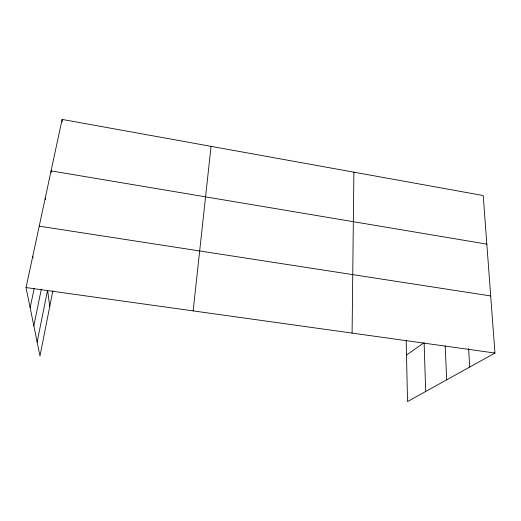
<?xml version="1.0" encoding="UTF-8"?>
<svg xmlns="http://www.w3.org/2000/svg" width="521" height="521" viewBox="0 0 521 521"><rect width="100%" height="100%" fill="white"/><g stroke="black" fill="none" stroke-linecap="round" stroke-linejoin="round"><path stroke-width="0.78" d="M352.092 333.095L353.883 172.171M193.148 310.9L211.057 146.349M52.868 290.685L39.974 356.025L26.05 287.566L62.11 119.426L483.214 195.544L494.95 353.043L407.52 401.574L406.204 340.565M37.141 342.095L47.431 290.829M33.826 325.801L41.335 289.129M30.146 307.703L34.217 288.256M406.517 355.022L424.114 342.675M26.05 287.566L494.95 353.043M39.218 226.16L490.697 295.941M486.835 244.134L51.078 170.881L51.208 172.471M32.764 256.267L33.018 257.823M47.685 290.822L49.742 306.53M45.255 198.013L45.425 199.621M468.613 348.438L469.714 367.051M62.11 119.426L62.233 121.81M445.162 345.84L446.692 379.829M424.14 343.476L425.69 391.486"/></g></svg>
